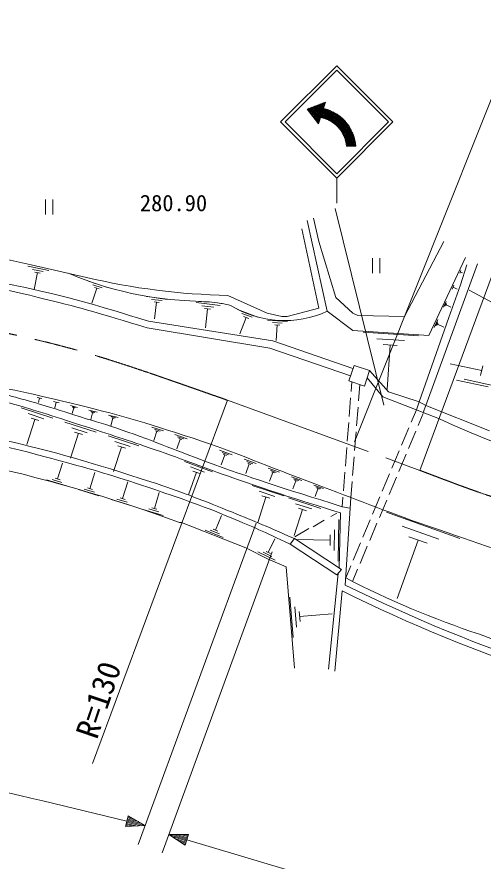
# Model space of a CAD drawing. Units: millimetres, scale not verified. Extents: x 40000 to 680000, y 20000 to 380000.
# Drawn here: x 306501 to 343850, y 243736 to 311443 of the extents above; entities that cross this region are included whole.
import ezdxf
from ezdxf.enums import TextEntityAlignment as Align

# ---------------------------------------------------------------- set-up
doc = ezdxf.new("R2010")
doc.units = ezdxf.units.MM
doc.header["$LTSCALE"] = 1000
doc.linetypes.add('CHAIN', pattern=[18.5, 12, -1.5, 3.5, -1.5])
for name, color, linetype, lineweight in [('M-BGD', 7, 'Continuous', 13), ('M-BMK', 2, 'CHAIN', 13), ('M-BMK-SRVR', 3, 'Continuous', 13), ('M-STR-HTXT', 7, 'Continuous', 13), ('M-STR-STRC', 7, 'Continuous', 13)]:
    doc.layers.add(name, color=color, linetype=linetype, lineweight=lineweight)
doc.styles.add('ＭＳ ゴシック', font='')
doc.styles.get('ＭＳ ゴシック').set_extended_font_data('MS Gothic')

msp = doc.modelspace()

# ---------------------------------------------------------------- hatches: boundary and pattern name
at = {"layer": 'M-STR-STRC'}
h = msp.add_hatch(dxfattribs=at)
h.set_pattern_fill('USER', color=256, style=0, pattern_type=2)
h.set_pattern_definition([(45, (330501, 303849), (-70.711, 70.711), []), (135, (330501, 303849), (-70.711, -70.711), [])])
h.paths.add_polyline_path([(330666, 302865), (330832, 303384), (331058, 304094), (331224, 304613), (329754, 304049)])
h = msp.add_hatch(dxfattribs=at)
h.set_pattern_fill('USER', color=256, style=0, pattern_type=2)
h.set_pattern_definition([(45, (331947, 303287), (-70.7107, 70.7107), []), (135, (331947, 303287), (-70.7107, -70.7107), [])])
h.paths.add_polyline_path([(331978, 302840), (332013, 302810), (332048, 302780), (332082, 302749), (332115, 302718), (332148, 302686), (332181, 302654), (332212, 302621), (332243, 302587), (332274, 302553), (332304, 302518), (332333, 302483), (332362, 302447), (332390, 302411), (332417, 302374), (332444, 302337), (332470, 302299), (332495, 302261), (332520, 302223), (332544, 302184), (332567, 302144), (332590, 302104), (332612, 302064), (332633, 302024), (332654, 301983), (332673, 301941), (332692, 301900), (332711, 301858), (332728, 301815), (332745, 301773), (332761, 301730), (332776, 301687), (332791, 301643), (332804, 301600), (332817, 301556), (332830, 301511), (332841, 301467), (332852, 301422), (332861, 301378), (332870, 301333), (332879, 301288), (332886, 301243), (332893, 301197), (332898, 301152), (332903, 301106), (332908, 301061), (333651, 301062), (333646, 301121), (333641, 301180), (333635, 301239), (333627, 301298), (333618, 301357), (333609, 301416), (333598, 301474), (333586, 301532), (333574, 301590), (333560, 301648), (333545, 301706), (333529, 301763), (333512, 301820), (333494, 301877), (333476, 301933), (333456, 301989), (333435, 302045), (333413, 302100), (333390, 302155), (333366, 302209), (333341, 302263), (333316, 302317), (333289, 302370), (333261, 302422), (333233, 302474), (333203, 302526), (333173, 302577), (333141, 302627), (333109, 302677), (333076, 302727), (333042, 302775), (333007, 302823), (332971, 302871), (332935, 302918), (332897, 302964), (332859, 303009), (332820, 303054), (332780, 303098), (332740, 303142), (332698, 303184), (332656, 303226), (332614, 303267), (332570, 303308), (332526, 303347), (332481, 303386), (332435, 303424), (332389, 303461), (332342, 303498), (332294, 303533), (332246, 303568), (332197, 303601), (332147, 303634), (332097, 303666), (332047, 303697), (331995, 303728), (331944, 303757), (331892, 303785), (331839, 303813), (331786, 303839), (331732, 303865), (331678, 303889), (331623, 303913), (331568, 303935), (331513, 303957), (331457, 303978), (331401, 303997), (331345, 304016), (331288, 304033), (331231, 304050), (331174, 304065), (331116, 304080), (331058, 304094), (330832, 303384), (330876, 303374), (330921, 303364), (330966, 303353), (331010, 303342), (331054, 303329), (331098, 303316), (331141, 303302), (331185, 303288), (331228, 303272), (331271, 303256), (331313, 303239), (331355, 303221), (331397, 303202), (331439, 303183), (331480, 303163), (331521, 303142), (331561, 303121), (331601, 303099), (331641, 303076), (331680, 303052), (331719, 303028), (331758, 303003), (331796, 302978), (331833, 302951), (331870, 302924), (331907, 302897), (331943, 302869)])

# ---------------------------------------------------------------- linework, layer by layer
at = {"layer": 'M-BGD'}
for p, q in [((308783, 296795), (308783, 295595)), ((309383, 296795), (309383, 295595)), ((329761, 295120), (331369, 287839)), ((340716, 293437), (337550, 287415)), ((301541, 292909), (307635, 291561)), ((334987, 292099), (334987, 290899)), ((335587, 292099), (335587, 290899)), ((342442, 292135), (339514, 285903)), ((307373, 291443), (309062, 291096)), ((307635, 291561), (312065, 290548)), ((307760, 291187), (308605, 291014)), ((339265, 280277), (343392, 291649)), ((342037, 289955), (342545, 291564)), ((308148, 290931), (307871, 289579)), ((307937, 290975), (308359, 290888)), ((341973, 290901), (342064, 291095)), ((342018, 290998), (342213, 290906)), ((312245, 290238), (313759, 289740)), ((312574, 289962), (313331, 289713)), ((341106, 287331), (342037, 289955)), ((341364, 289605), (341517, 289930)), ((312903, 289686), (312504, 288475)), ((312713, 289749), (313092, 289624)), ((341440, 289768), (341765, 289615)), ((346571, 287472), (342725, 289521)), ((316896, 289010), (318578, 288802)), ((317296, 288790), (318137, 288686)), ((317485, 288596), (317906, 288544)), ((317695, 288570), (317529, 287224)), ((320872, 288525), (322775, 288305)), ((340682, 288155), (340904, 288627)), ((340785, 288251), (340896, 288487)), ((321326, 288280), (322277, 288169)), ((321542, 288062), (322017, 288007)), ((321780, 288034), (321603, 286512)), ((324173, 287987), (325816, 287354)), ((333423, 286304), (331369, 287839)), ((340860, 288288), (340915, 288406)), ((340888, 288347), (341265, 288169)), ((324868, 287342), (324361, 286028)), ((324520, 287665), (325342, 287348)), ((324662, 287421), (325073, 287263)), ((326588, 287111), (328167, 287005)), ((333825, 287500), (337550, 287415)), ((338735, 280557), (341106, 287331)), ((339920, 286532), (340218, 287168)), ((316930, 286507), (326773, 284887)), ((317039, 287046), (327007, 285466)), ((326972, 286926), (327762, 286873)), ((327159, 286755), (327554, 286729)), ((327356, 286742), (327271, 285479)), ((340058, 286661), (340207, 286979)), ((340159, 286711), (340234, 286870)), ((340196, 286790), (340705, 286551)), ((339514, 285903), (333423, 286304)), ((334248, 286150), (338676, 285858)), ((327007, 285466), (333427, 283231)), ((335326, 285634), (337540, 285488)), ((335850, 285155), (336957, 285082)), ((336404, 285119), (336170, 281577)), ((326773, 284887), (333232, 282644)), ((334760, 283078), (336263, 281364)), ((343736, 283074), (341220, 283621)), ((343821, 283467), (343650, 282680)), ((334566, 282497), (335807, 280980)), ((344860, 281829), (342344, 282377)), ((333334, 282169), (333275, 281401)), ((333973, 281956), (333869, 280652)), ((344245, 281769), (341729, 282317)), ((336263, 281364), (338735, 280557)), ((308137, 280927), (308501, 280836)), ((308319, 280882), (308229, 280518)), ((309428, 280606), (309880, 280494)), ((309654, 280550), (309542, 280098)), ((333237, 280902), (333122, 279407)), ((335807, 280980), (340344, 279203)), ((338735, 280557), (338506, 279923)), ((338735, 280557), (339265, 280277)), ((306846, 280080), (309378, 279262)), ((310800, 280265), (311353, 280127)), ((310925, 280175), (311201, 280107)), ((311049, 280086), (310939, 279644)), ((310980, 280103), (311118, 280068)), ((312270, 279900), (312930, 279735)), ((312418, 279793), (312748, 279710)), ((312567, 279686), (312436, 279157)), ((312484, 279706), (312649, 279665)), ((333829, 280153), (333710, 278658)), ((338506, 279923), (338096, 278946)), ((339055, 279642), (338644, 278666)), ((339265, 280277), (339055, 279708)), ((339265, 280277), (344355, 278241)), ((307948, 279165), (307294, 277139)), ((307397, 279622), (308663, 279214)), ((307632, 279267), (308265, 279063)), ((313843, 279509), (314618, 279316)), ((314017, 279383), (314405, 279286)), ((314192, 279257), (314038, 278637)), ((314095, 279281), (314289, 279233)), ((310349, 278949), (312842, 278144)), ((310892, 278498), (312138, 278096)), ((317315, 278541), (318238, 278239)), ((317516, 278373), (317977, 278222)), ((333084, 278908), (332969, 277413)), ((337902, 278485), (337321, 277103)), ((311435, 278048), (310791, 276054)), ((311123, 278148), (311746, 277947)), ((313813, 277830), (316267, 277038)), ((317716, 278206), (317474, 277468)), ((317601, 278243), (317831, 278168)), ((319157, 277937), (320141, 277615)), ((319371, 277758), (319863, 277597)), ((319462, 277620), (319707, 277539)), ((333670, 278159), (333550, 276664)), ((338451, 278205), (337869, 276822)), ((314881, 276943), (314247, 274980)), ((314347, 277387), (315574, 276991)), ((314575, 277042), (315188, 276844)), ((319584, 277580), (319327, 276793)), ((322731, 276707), (323744, 276330)), ((323162, 276316), (322860, 275505)), ((322946, 276511), (323453, 276323)), ((323035, 276363), (323288, 276269)), ((332931, 276914), (332817, 275418)), ((337127, 276642), (336545, 275259)), ((337675, 276361), (337094, 274979)), ((309764, 274385), (310152, 275657)), ((319927, 275775), (322174, 274960)), ((324709, 275971), (325666, 275615)), ((325117, 275601), (324832, 274835)), ((324913, 275786), (325392, 275608)), ((324997, 275646), (325236, 275557)), ((333511, 276166), (333391, 274671)), ((312350, 273604), (312747, 274906)), ((320887, 274918), (320236, 273121)), ((320407, 275347), (321531, 274939)), ((320607, 275020), (321168, 274817)), ((326637, 275254), (327528, 274922)), ((327016, 274910), (326751, 274197)), ((326827, 275082), (327272, 274916)), ((326905, 274951), (327128, 274869)), ((332779, 274920), (332664, 273424)), ((310462, 273825), (308872, 274310)), ((310113, 274105), (309318, 274348)), ((309963, 274325), (309565, 274446)), ((328497, 274562), (329325, 274254)), ((328849, 274243), (328603, 273581)), ((328673, 274402), (329087, 274249)), ((328746, 274281), (328953, 274204)), ((336352, 274798), (335770, 273415)), ((336900, 274518), (336319, 273135)), ((312707, 273317), (311893, 273566)), ((312553, 273542), (312146, 273666)), ((314974, 272812), (315380, 274144)), ((325345, 273854), (327884, 273032)), ((330293, 273894), (331058, 273610)), ((330619, 273599), (330391, 272986)), ((330456, 273746), (330838, 273604)), ((330523, 273634), (330714, 273563)), ((333352, 274172), (333248, 272867)), ((313064, 273031), (311437, 273527)), ((315182, 272748), (314766, 272875)), ((317520, 272019), (317909, 273294)), ((326450, 272935), (325792, 270904)), ((325897, 273395), (327167, 272984)), ((326133, 273038), (326767, 272833)), ((328255, 272866), (330848, 272026)), ((332626, 272926), (332567, 272157)), ((333198, 272036), (333248, 272867)), ((335576, 272954), (334995, 271572)), ((315705, 272225), (314040, 272733)), ((315339, 272518), (314507, 272772)), ((328820, 272396), (330116, 271977)), ((336125, 272674), (335543, 271291)), ((318220, 271457), (316626, 271944)), ((317870, 271738), (317073, 271981)), ((317719, 271958), (317321, 272080)), ((329384, 271927), (328712, 269853)), ((329060, 272032), (329708, 271822)), ((331644, 271364), (332133, 271650)), ((332319, 267247), (332417, 271669)), ((332803, 265871), (333198, 272036)), ((336120, 271714), (341993, 269612)), ((319516, 270905), (319685, 270905)), ((319685, 270905), (324850, 268873)), ((322419, 270275), (322880, 271445)), ((330225, 270549), (331116, 271093)), ((332305, 271125), (332231, 267796)), ((334801, 271111), (334220, 269728)), ((335350, 270830), (334768, 269448)), ((323035, 269695), (321573, 270270)), ((322727, 269985), (321996, 270272)), ((322602, 270203), (322237, 270347)), ((328779, 269747), (329898, 270410)), ((331953, 270300), (331917, 268636)), ((337378, 270601), (340315, 269550)), ((326633, 268478), (327157, 269585)), ((328405, 269152), (328731, 269607)), ((328731, 269607), (332496, 267131)), ((331602, 269475), (328939, 269534)), ((331611, 269891), (331593, 269059)), ((338637, 269488), (336955, 264790)), ((337902, 269751), (339371, 269226)), ((324850, 268873), (326628, 267942)), ((332124, 266694), (328405, 269152)), ((334026, 269267), (333445, 267884)), ((334574, 268987), (333993, 267604)), ((327193, 267874), (325810, 268529)), ((326913, 268176), (326221, 268504)), ((326806, 268397), (326460, 268560)), ((332228, 266815), (331454, 259137)), ((332496, 267131), (332124, 266694)), ((333251, 267423), (332840, 266447)), ((333799, 267143), (333389, 266167)), ((328641, 261673), (328371, 264915)), ((331962, 258967), (332555, 265402)), ((328897, 262510), (328762, 264131)), ((329188, 262942), (329120, 263753)), ((329154, 263348), (331748, 263564))]:
    msp.add_line(p, q, dxfattribs=at)
for points in [[(330269, 295289), (330692, 293427), (332047, 288939), (333401, 287669), (333825, 287500)], [(329337, 294443), (330692, 288093), (328152, 287415), (327729, 287415), (326543, 287669), (323411, 289109)], [(326628, 267942), (328067, 267349), (328745, 259221)]]:
    msp.add_lwpolyline(points, dxfattribs=at)
msp.add_lwpolyline([(334345, 281832), (334760, 283078), (333515, 283493), (333100, 282247)], close=True, dxfattribs=at)
for centre, radius, start, end in [((324467, 342868), 53770, 256.66514, 268.87437), ((327932, 295291), 8207, 238.31853, 294.7611), ((379519, 365419), 94699, 245.56384, 268.93971), ((275715, 150833), 127812, 69.95864, 85.61834), ((367116, 332827), 74707, 242.69017, 251.62155), ((389932, 381581), 129044, 243.7235, 259.61742), ((389404, 380165), 128072, 243.64779, 259.73905), ((389965, 384662), 131211, 249.28871, 259.66307)]:
    msp.add_arc(centre, radius, start, end, dxfattribs=at)
for points, knots in [([(264837, 292081), (267661, 292330), (268423, 292375), (270724, 292509), (274962, 292757), (277344, 292755), (281589, 292775), (283850, 292786), (285118, 292715), (287374, 292568), (292190, 292255), (294869, 291814), (299646, 291124), (302834, 290664), (304608, 290309), (307751, 289601), (311421, 288773), (312659, 288376), (317039, 287046)], [0, 0, 0, 0, 1, 1, 1, 2, 2, 2, 3, 3, 3, 4, 4, 4, 5, 5, 5, 6, 6, 6, 6]), ([(264835, 291529), (268693, 291936), (269730, 292077), (272880, 292253), (274587, 292348), (275543, 292409), (277252, 292435), (280960, 292489), (283039, 292388), (286742, 292194), (290033, 292022), (291878, 291877), (295145, 291441), (298125, 291044), (299784, 290732), (302736, 290159), (305098, 289700), (306411, 289390), (308748, 288817), (311973, 288026), (313031, 287683), (316930, 286507)], [0, 0, 0, 0, 1, 1, 1, 2, 2, 2, 3, 3, 3, 4, 4, 4, 5, 5, 5, 6, 6, 6, 7, 7, 7, 7]), ([(310617, 290879), (312135, 290276), (312593, 290098), (313900, 289723), (315287, 289324), (316085, 289168), (317510, 288936), (318787, 288727), (319520, 288743), (320809, 288636), (321497, 288578), (321890, 288612), (322573, 288508), (322985, 288445), (323132, 288420), (323622, 288307)], [0, 0, 0, 0, 1, 1, 1, 2, 2, 2, 3, 3, 3, 4, 4, 4, 5, 5, 5, 5]), ([(248648, 280628), (251027, 281008), (251646, 281105), (253560, 281453), (255246, 281759), (256181, 281979), (257867, 282285), (259497, 282581), (260407, 282765), (262047, 282998), (263666, 283229), (264582, 283285), (266210, 283438), (269097, 283709), (270709, 283960), (273607, 284057), (277221, 284178), (279252, 284162), (282865, 284013), (286281, 283872), (288194, 283713), (291591, 283320), (294530, 282980), (296183, 282793), (299083, 282204), (301725, 281668), (303183, 281256), (305778, 280522), (308258, 279820), (309624, 279348), (312077, 278557), (314365, 277819), (315646, 277402), (317917, 276610), (320402, 275744), (321765, 275176), (324252, 274313), (327419, 273215), (328466, 272901), (332417, 271669)], [0, 0, 0, 0, 1, 1, 1, 2, 2, 2, 3, 3, 3, 4, 4, 4, 5, 5, 5, 6, 6, 6, 7, 7, 7, 8, 8, 8, 9, 9, 9, 10, 10, 10, 11, 11, 11, 12, 12, 12, 13, 13, 13, 13]), ([(332567, 272157), (327569, 273735), (326231, 274135), (322228, 275570), (319336, 276607), (317767, 277329), (314864, 278335), (313605, 278772), (312880, 278955), (311608, 279354), (310321, 279758), (309609, 280012), (308315, 280391), (306615, 280890), (305649, 281121), (303937, 281577), (302077, 282071), (301488, 282222), (299169, 282818)], [0, 0, 0, 0, 1, 1, 1, 2, 2, 2, 3, 3, 3, 4, 4, 4, 5, 5, 5, 6, 6, 6, 6]), ([(300889, 282505), (305322, 281719), (306564, 281490), (310155, 280629), (314002, 279708), (316140, 279102), (319900, 277878), (323790, 276611), (325888, 275669), (329721, 274241), (333268, 272919), (335220, 272083), (338793, 270837), (342951, 269387), (345275, 268548), (349506, 267331), (352873, 266362), (354787, 265914), (358206, 265148), (361410, 264431), (363209, 264033), (366449, 263507), (371101, 262752), (373731, 262444), (378430, 262075), (385049, 261556), (388794, 261500), (395425, 261828), (405308, 262316), (410807, 263195), (420621, 264454), (425344, 265060), (427999, 265369), (432680, 266238), (437201, 267077), (438722, 267445), (444173, 268783)], [0, 0, 0, 0, 1, 1, 1, 2, 2, 2, 3, 3, 3, 4, 4, 4, 5, 5, 5, 6, 6, 6, 7, 7, 7, 8, 8, 8, 9, 9, 9, 10, 10, 10, 11, 11, 11, 12, 12, 12, 12]), ([(252735, 278526), (254733, 278847), (255265, 278922), (256892, 279142), (259466, 279490), (260914, 279640), (263502, 279865), (266520, 280127), (268213, 280269), (271240, 280394), (274004, 280509), (275556, 280511), (278323, 280467), (281259, 280420), (282908, 280394), (285835, 280151), (289032, 279885), (290813, 279616), (293988, 279149), (297148, 278684), (298919, 278407), (302047, 277758), (305116, 277122), (306823, 276701), (309847, 275878), (312657, 275114), (314225, 274653), (316983, 273720), (319616, 272830), (321096, 272337), (323662, 271270), (325535, 270491), (326164, 270212), (328405, 269152)], [0, 0, 0, 0, 1, 1, 1, 2, 2, 2, 3, 3, 3, 4, 4, 4, 5, 5, 5, 6, 6, 6, 7, 7, 7, 8, 8, 8, 9, 9, 9, 10, 10, 10, 11, 11, 11, 11]), ([(266671, 280569), (270350, 280806), (271372, 280864), (274389, 280897), (277684, 280932), (279532, 280857), (282822, 280678), (286137, 280498), (287994, 280348), (291291, 279962), (294086, 279635), (295643, 279376), (298418, 278907), (300974, 278475), (302405, 278214), (304931, 277633), (309798, 276514), (312479, 275683), (317234, 274155), (319674, 273371), (321002, 272814), (323383, 271863), (325488, 271021), (326173, 270727), (328731, 269607)], [0, 0, 0, 0, 1, 1, 1, 2, 2, 2, 3, 3, 3, 4, 4, 4, 5, 5, 5, 6, 6, 6, 7, 7, 7, 8, 8, 8, 8])]:
    msp.add_open_spline(points, degree=3, knots=knots, dxfattribs=at)
msp.add_open_spline([(333198, 272036), (332882, 272096), (332882, 272096), (332567, 272157)], degree=3, dxfattribs=at)
at = {"layer": 'M-BMK'}
msp.add_line((323375, 280698), (338789, 275073), dxfattribs=at)
for points in [[(276215, 288893), (280809, 288987), (282413, 288933), (286513, 288716), (293304, 288355), (297110, 287807), (303779, 286473), (311604, 284908), (314417, 283835), (323375, 280698)], [(338789, 275073), (342871, 273515), (344044, 273091), (347481, 272030), (351578, 270765), (353933, 270249), (358118, 269318), (363588, 268102), (365647, 267841), (372035, 266926)]]:
    msp.add_open_spline(points, degree=3, knots=[0, 0, 0, 0, 1, 1, 1, 2, 2, 2, 3, 3, 3, 3], dxfattribs=at)
at = {"layer": 'M-BMK-SRVR'}
for p, q in [((338789, 275073), (349402, 303844)), ((312564, 251576), (323375, 280698))]:
    msp.add_line(p, q, dxfattribs=at)
at = {"layer": 'M-STR-HTXT'}
for p, q in [((325659, 270836), (316222, 245079)), ((326950, 268537), (318137, 244402)), ((308584, 248576), (315316, 246938)), ((315422, 247376), (315209, 246501)), ((315380, 247201), (315963, 247059)), ((315692, 247217), (315401, 247288)), ((316773, 246584), (315422, 247376)), ((316773, 246584), (315209, 246501)), ((315522, 246518), (315231, 246589)), ((315252, 246676), (315835, 246534)), ((316148, 246551), (315273, 246763)), ((315294, 246851), (316460, 246567)), ((316773, 246584), (315316, 246938)), ((315337, 247026), (316503, 246742)), ((316233, 246901), (315358, 247113)), ((318673, 245869), (320239, 245872)), ((318673, 245869), (319982, 245009)), ((318673, 245869), (320111, 245441)), ((320136, 245527), (318986, 245869)), ((319299, 245870), (320162, 245613)), ((320188, 245699), (319613, 245871)), ((319926, 245871), (320213, 245786)), ((319982, 245009), (320239, 245872)), ((320085, 245354), (318935, 245697)), ((319197, 245525), (320059, 245268)), ((320034, 245182), (319458, 245353)), ((319720, 245181), (320008, 245096)), ((320111, 245441), (328071, 243070))]:
    msp.add_line(p, q, dxfattribs=at)
msp.add_lwpolyline([(375513, 320585), (350766, 320585), (333558, 277373)], dxfattribs=at)
msp.add_open_spline([(268775, 253450), (275534, 253328), (277464, 253291), (283006, 252799), (288628, 252300), (291770, 251870), (297328, 250892), (301749, 250114), (303243, 249801), (308584, 248576)], degree=3, knots=[0, 0, 0, 0, 1, 1, 1, 2, 2, 2, 3, 3, 3, 3], dxfattribs=at)
at = {"layer": 'M-STR-STRC'}
for p, q in [((327631, 303015), (332131, 307515)), ((336631, 303015), (332131, 307515)), ((327984, 303015), (332131, 307162)), ((336278, 303015), (332131, 307162)), ((331224, 304613), (329754, 304049)), ((329754, 304049), (330666, 302865)), ((330666, 302865), (331224, 304613)), ((331058, 304094), (331116, 304080)), ((331116, 304080), (331174, 304065)), ((331174, 304065), (331231, 304050)), ((331231, 304050), (331288, 304033)), ((331288, 304033), (331345, 304016)), ((331345, 304016), (331401, 303997)), ((330832, 303384), (330876, 303374)), ((330876, 303374), (330921, 303364)), ((330921, 303364), (330966, 303353)), ((330966, 303353), (331010, 303342)), ((331010, 303342), (331054, 303329)), ((331054, 303329), (331098, 303316)), ((331401, 303997), (331457, 303978)), ((331457, 303978), (331513, 303957)), ((331513, 303957), (331568, 303935)), ((331568, 303935), (331623, 303913)), ((331623, 303913), (331678, 303889)), ((331678, 303889), (331732, 303865)), ((331732, 303865), (331786, 303839)), ((331786, 303839), (331839, 303813)), ((331839, 303813), (331892, 303785)), ((331892, 303785), (331944, 303757)), ((331944, 303757), (331995, 303728)), ((331995, 303728), (332047, 303697)), ((332047, 303697), (332097, 303666)), ((332097, 303666), (332147, 303634)), ((332147, 303634), (332197, 303601)), ((332197, 303601), (332246, 303568)), ((332246, 303568), (332294, 303533)), ((332294, 303533), (332342, 303498)), ((332342, 303498), (332389, 303461)), ((332389, 303461), (332435, 303424)), ((332435, 303424), (332481, 303386)), ((332481, 303386), (332526, 303347)), ((332526, 303347), (332570, 303308)), ((327631, 303015), (332131, 298515)), ((327984, 303015), (332131, 298868)), ((331098, 303316), (331141, 303302)), ((331141, 303302), (331185, 303288)), ((331185, 303288), (331228, 303272)), ((331228, 303272), (331271, 303256)), ((331271, 303256), (331313, 303239)), ((331313, 303239), (331355, 303221)), ((331355, 303221), (331397, 303202)), ((331397, 303202), (331439, 303183)), ((331439, 303183), (331480, 303163)), ((331480, 303163), (331521, 303142)), ((331521, 303142), (331561, 303121)), ((331561, 303121), (331601, 303099)), ((331601, 303099), (331641, 303076)), ((331641, 303076), (331680, 303052)), ((331680, 303052), (331719, 303028)), ((331719, 303028), (331758, 303003)), ((331758, 303003), (331796, 302978)), ((331796, 302978), (331833, 302951)), ((331833, 302951), (331870, 302924)), ((331870, 302924), (331907, 302897)), ((331907, 302897), (331943, 302869)), ((331943, 302869), (331978, 302840)), ((331978, 302840), (332013, 302810)), ((332013, 302810), (332048, 302780)), ((332048, 302780), (332082, 302749)), ((332082, 302749), (332115, 302718)), ((332115, 302718), (332148, 302686)), ((332131, 298868), (336278, 303015)), ((332131, 298515), (336631, 303015)), ((332148, 302686), (332181, 302654)), ((332181, 302654), (332212, 302621)), ((332570, 303308), (332614, 303267)), ((332614, 303267), (332656, 303226)), ((332656, 303226), (332698, 303184)), ((332698, 303184), (332740, 303142)), ((332740, 303142), (332780, 303098)), ((332780, 303098), (332820, 303054)), ((332820, 303054), (332859, 303009)), ((332859, 303009), (332897, 302964)), ((332897, 302964), (332935, 302918)), ((332935, 302918), (332971, 302871)), ((332971, 302871), (333007, 302823)), ((333007, 302823), (333042, 302775)), ((333042, 302775), (333076, 302727)), ((333076, 302727), (333109, 302677)), ((333109, 302677), (333141, 302627)), ((332212, 302621), (332243, 302587)), ((332243, 302587), (332274, 302553)), ((332274, 302553), (332304, 302518)), ((332304, 302518), (332333, 302483)), ((332333, 302483), (332362, 302447)), ((332362, 302447), (332390, 302411)), ((332390, 302411), (332417, 302374)), ((332417, 302374), (332444, 302337)), ((332444, 302337), (332470, 302299)), ((332470, 302299), (332495, 302261)), ((332495, 302261), (332520, 302223)), ((332520, 302223), (332544, 302184)), ((332544, 302184), (332567, 302144)), ((332567, 302144), (332590, 302104)), ((332590, 302104), (332612, 302064)), ((332612, 302064), (332633, 302024)), ((332633, 302024), (332654, 301983)), ((332654, 301983), (332673, 301941)), ((333141, 302627), (333173, 302577)), ((333173, 302577), (333203, 302526)), ((333203, 302526), (333233, 302474)), ((333233, 302474), (333261, 302422)), ((333261, 302422), (333289, 302370)), ((333289, 302370), (333316, 302317)), ((333316, 302317), (333341, 302263)), ((333341, 302263), (333366, 302209)), ((333366, 302209), (333390, 302155)), ((333390, 302155), (333413, 302100)), ((333413, 302100), (333435, 302045)), ((333435, 302045), (333456, 301989)), ((333456, 301989), (333476, 301933)), ((332673, 301941), (332692, 301900)), ((332692, 301900), (332711, 301858)), ((332711, 301858), (332728, 301815)), ((332728, 301815), (332745, 301773)), ((332745, 301773), (332761, 301730)), ((332761, 301730), (332776, 301687)), ((332776, 301687), (332791, 301643)), ((332791, 301643), (332804, 301600)), ((332804, 301600), (332817, 301556)), ((332817, 301556), (332830, 301511)), ((332830, 301511), (332841, 301467)), ((332841, 301467), (332852, 301422)), ((332852, 301422), (332861, 301378)), ((332861, 301378), (332870, 301333)), ((332870, 301333), (332879, 301288)), ((333476, 301933), (333494, 301877)), ((333494, 301877), (333512, 301820)), ((333512, 301820), (333529, 301763)), ((333529, 301763), (333545, 301706)), ((333545, 301706), (333560, 301648)), ((333560, 301648), (333574, 301590)), ((333574, 301590), (333586, 301532)), ((333586, 301532), (333598, 301474)), ((333598, 301474), (333609, 301416)), ((333609, 301416), (333618, 301357)), ((333618, 301357), (333627, 301298)), ((333627, 301298), (333635, 301239)), ((332879, 301288), (332886, 301243)), ((332886, 301243), (332893, 301197)), ((332893, 301197), (332898, 301152)), ((332898, 301152), (332903, 301106)), ((332903, 301106), (332908, 301061)), ((333651, 301062), (332908, 301061)), ((333635, 301239), (333641, 301180)), ((333641, 301180), (333646, 301121)), ((333646, 301121), (333651, 301062)), ((332131, 298515), (332131, 296515)), ((332003, 296076), (335905, 280306))]:
    msp.add_line(p, q, dxfattribs=at)

# ---------------------------------------------------------------- texts
at = {"layer": 'M-BGD', "style": 'ＭＳ ゴシック'}
msp.add_text('280.90', height=1320, dxfattribs=at).set_placement((319049, 295460), align=Align.BOTTOM_CENTER)
at = {"layer": 'M-BMK-SRVR', "style": 'ＭＳ ゴシック'}
msp.add_text('R=130', height=1833, rotation=71.459, dxfattribs=at).set_placement((314425, 256207), align=Align.BOTTOM_CENTER)

doc.saveas('drawing.dxf')
